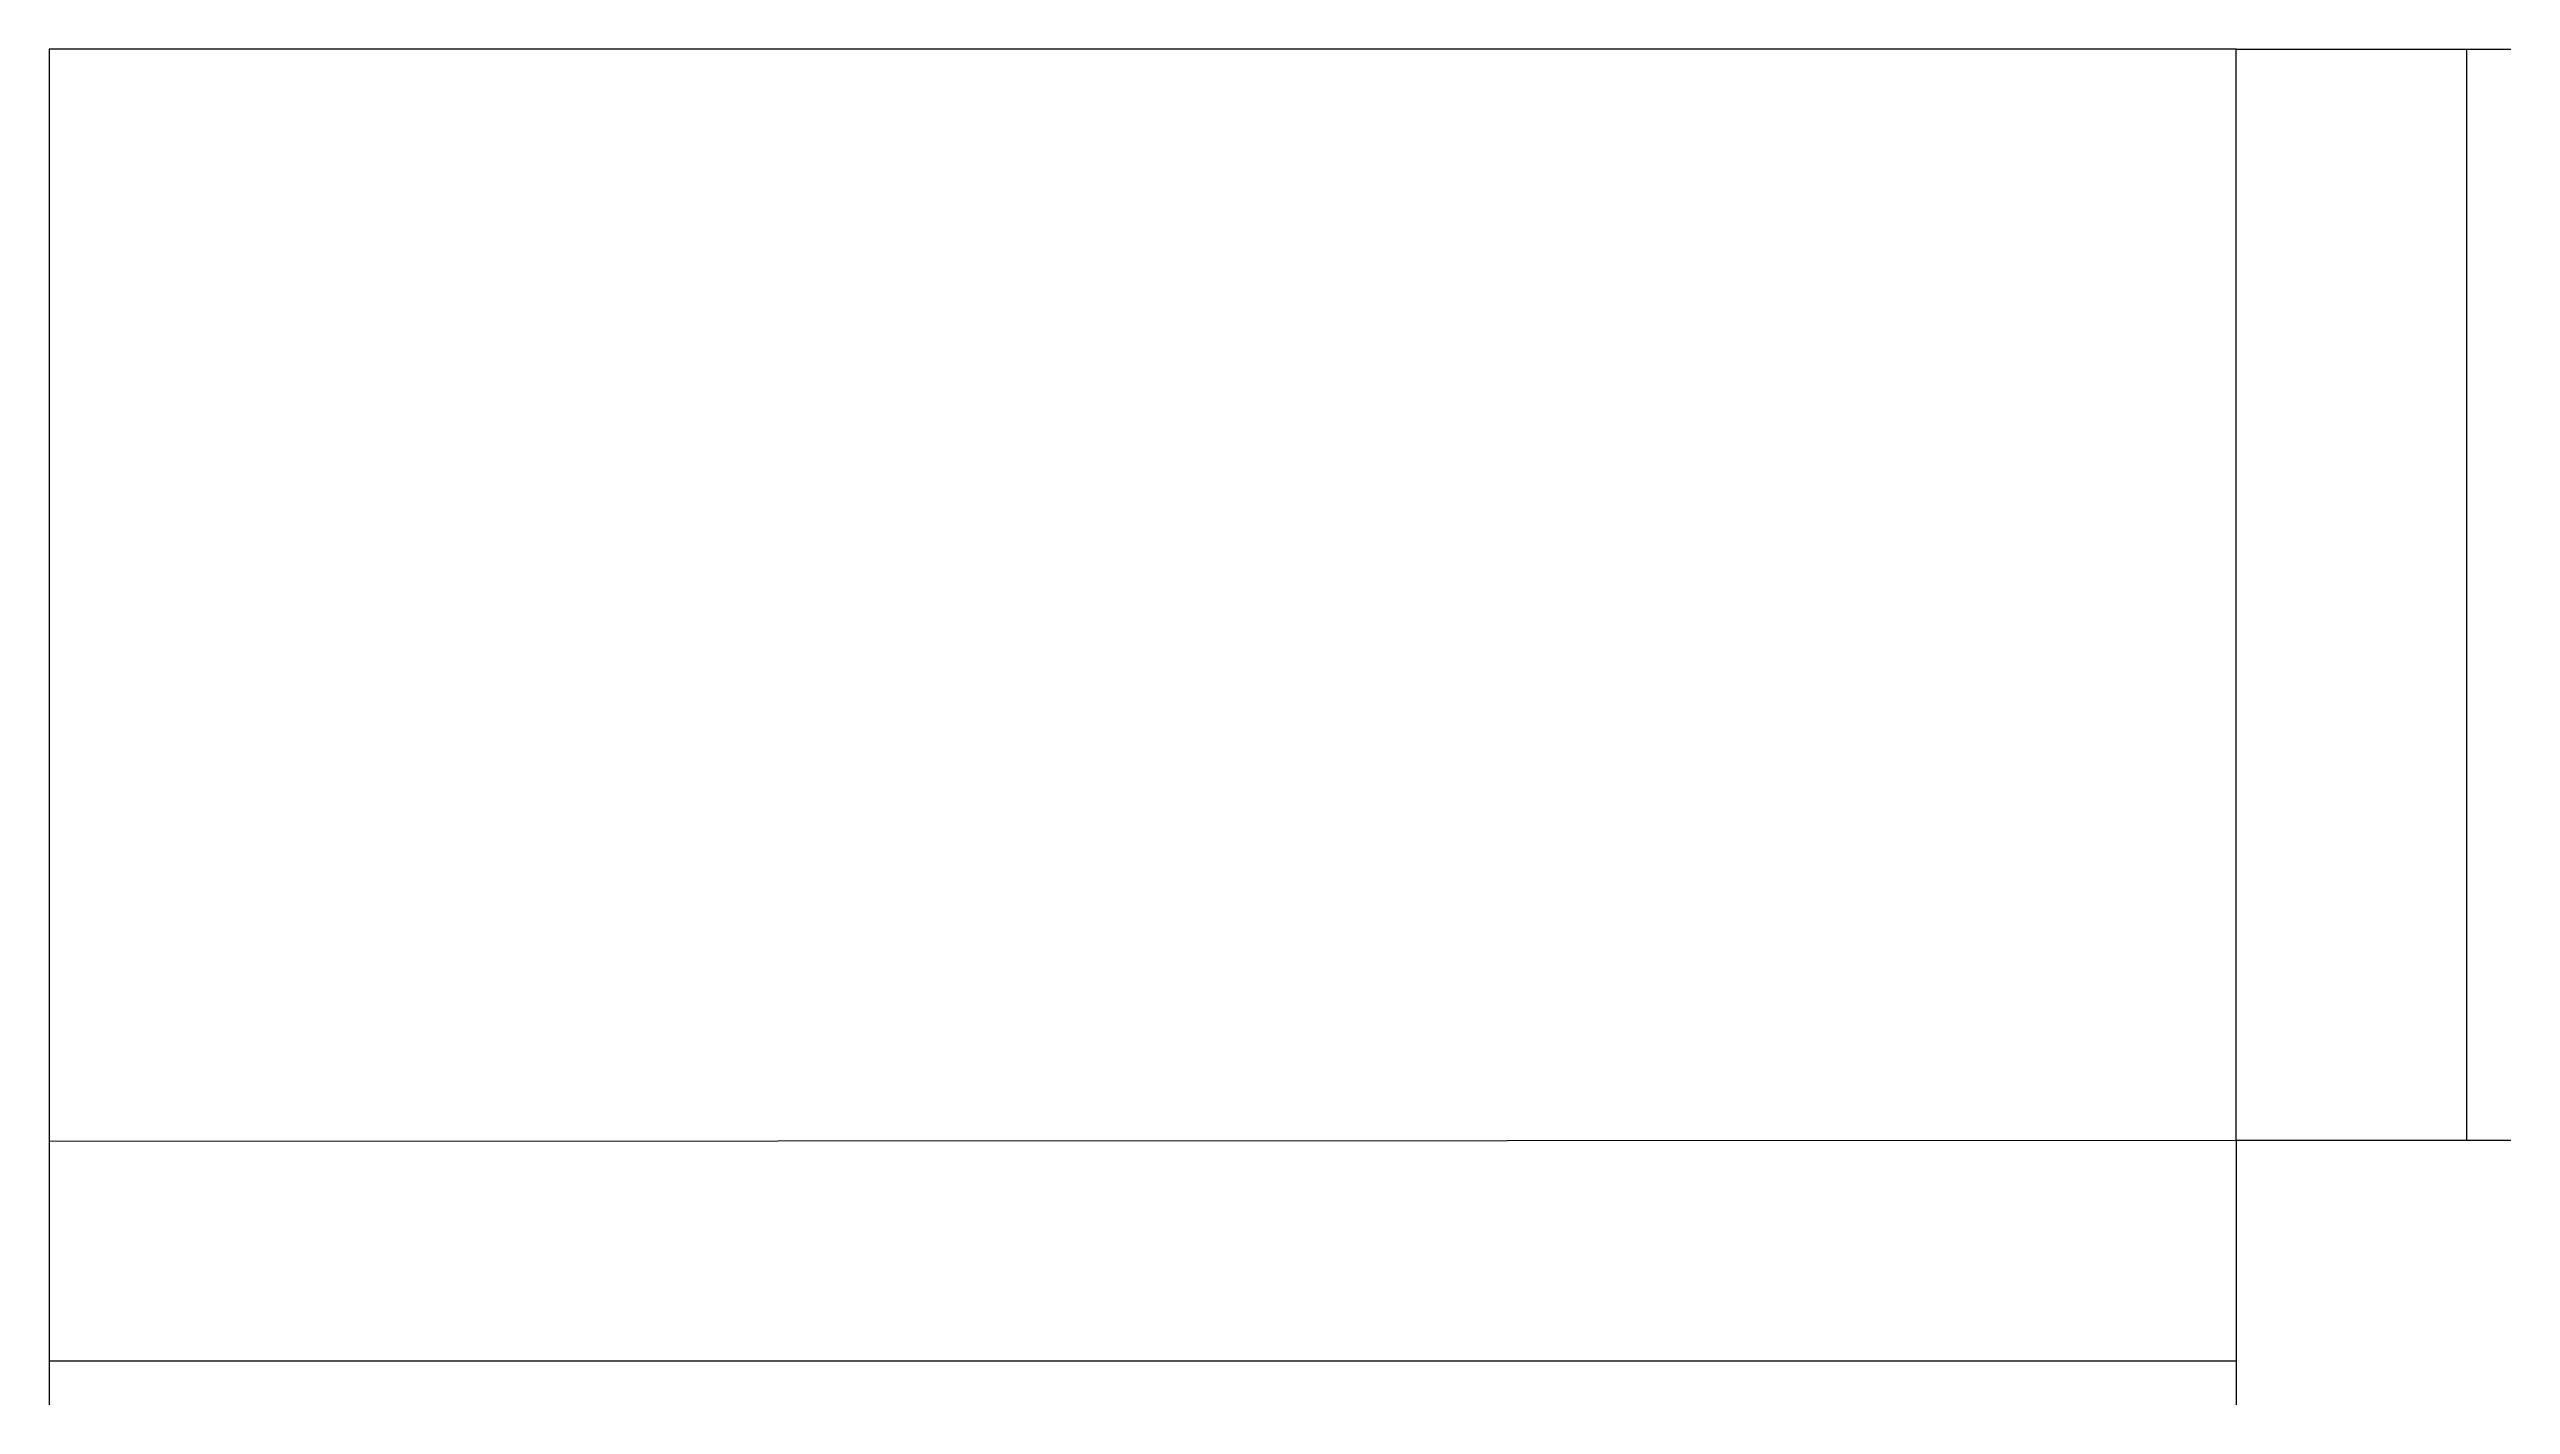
# Model space of a CAD drawing. Header units: millimetres. Extents: x 0 to 112, y -12 to 50.
import ezdxf

# ---------------------------------------------------------------- set-up
doc = ezdxf.new("R2010")
doc.units = ezdxf.units.MM
doc.dimstyles.get("Standard").update_dxf_attribs({"dimtxt": 0.18, "dimasz": 0.18, "dimexe": 0.18, "dimexo": 0.0625, "dimgap": 0.09, "dimtad": 0, "dimtih": 1, "dimtoh": 1, "dimdec": 4, "dimzin": 0, "dimdsep": 46, "dimcen": 0.09, "dimadec": 0, "dimazin": 0, "dimtfac": 1, "dimtdec": 4, "dimtofl": 0, "dimtmove": 0, "dimatfit": 3, "dimfxl": 1, "dimtolj": 1, "dimtzin": 0, "dimarcsym": 0})

# ---------------------------------------------------------------- blocks, each defined once
blk = doc.blocks.new('*D1')
for p, q in [((0, 0), (0, -12)), ((99.5, 0.0497), (99.5, -12)), ((0, -10), (99.5, -10))]:
    blk.add_line(p, q)
blk = doc.blocks.new('*D2')
for p, q in [((99.5, 49.7), (112, 49.7)), ((110, 0.0497), (110, 49.7)), ((99.5, 0.0497), (112, 0.0497))]:
    blk.add_line(p, q)

msp = doc.modelspace()

# ---------------------------------------------------------------- linework, layer by layer
for p, q in [((99.5, 49.7), (0, 49.7)), ((0, 49.7), (0.0005, 0)), ((99.5, 0.0497), (99.5, 49.7)), ((0, 0), (99.5, 0.0497))]:
    msp.add_line(p, q)

# ---------------------------------------------------------------- dimensions: what is measured, and where the dimension line sits
dim = msp.add_linear_dim(base=(110, 24.875), p1=(99.5, 0.0497), p2=(99.5, 49.7), angle=90, dimstyle='STANDARD')
dim.commit()
dim.dimension.update_dxf_attribs({"geometry": '*D2', "text_midpoint": (111.5, 24.875)})
dim = msp.add_linear_dim(base=(49.75, -10), p1=(0, 0), p2=(99.5, 0.0497), dimstyle='STANDARD')
dim.commit()
dim.dimension.update_dxf_attribs({"geometry": '*D1', "text_midpoint": (49.75, -11.5)})

doc.saveas('drawing.dxf')
